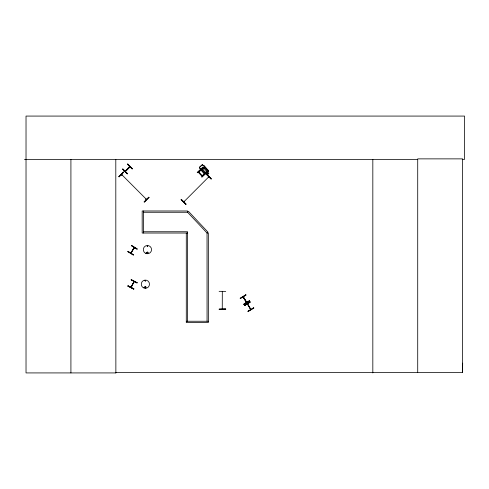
<?xml version="1.0" encoding="UTF-8"?>
<svg xmlns="http://www.w3.org/2000/svg" width="489" height="489" viewBox="0 0 489 489"><rect width="100%" height="100%" fill="white"/><g stroke="black" fill="none" stroke-linecap="round" stroke-linejoin="round"><path stroke-width="0.73" d="M462.264 159.371L464.55 159.371L464.55 116.076L26.027 116.076L26.027 372.924L115.869 372.924L115.807 372.422L462.6 372.422L462.667 363.138M131.413 286.847C131.352 286.041 130.349 287.471 131.186 287.287L134.212 281.517M121.376 174.726L121.963 174.885L121.486 174.42M145.899 199.164L146.327 199.579L146.156 198.999M145.924 199.237L146.535 199.463M131.339 252.501L130.661 253.021M147.605 246.236L147.232 246.187L147.635 246.187M147.782 246.285C147.152 244.983 146.975 247.183 147.715 246.352M146.987 252.715C149.487 251.719 146.052 253.767 147.433 253.113M145.062 280.674C145.875 282.049 145.52 279.384 145.092 280.924M145.184 280.704L145.551 280.863L145.227 280.674M145.759 287.385L145.178 286.945M222.312 291.371L222.263 309.066L222.538 308.718M130.887 287.147L134.151 281.487L131.168 287.239M133.913 281.444L133.607 281.878L133.931 282.049M121.315 174.616L121.798 175.05M246.664 302.251L243.094 296.921L246.432 302.557L243.296 296.744M247.495 303.779L250.625 309.464M250.686 309.482L250.668 308.895L250.307 308.95M134.157 247.403L134.01 248.21M134.341 247.678L130.893 253.082L134.42 247.562M222.581 291.67L222.611 291.438M133.784 247.874L134.096 248.07M127.873 286.083L128.045 285.753L133.894 288.846L133.729 289.158L127.873 286.083L133.742 289.127M137.146 282.648L136.975 282.972L131.138 279.855L131.29 279.574L137.134 282.673M243.057 296.866L243.595 297.239M247.3 303.901L250.729 309.568M130.899 253.143L134.09 247.465M133.57 254.83L133.375 255.142L127.757 251.646L127.953 251.334L133.546 254.867L127.904 251.413M183.668 201.602L184.017 201.236M208.314 177.318L208.669 176.633M129.915 166.749L129.75 166.523M129.279 166.896L129.493 167.317M130.013 166.786L125.41 171.388M126.431 170.49L129.084 167.776M118.839 176.615L123.466 171.89L123.729 172.146L119.084 176.853L118.821 176.596M119.072 176.841L123.662 172.079M148.845 197.256L144.163 201.933L148.778 197.195L149.041 197.452M149.017 197.428L144.389 202.159L144.133 201.902M183.785 201.847L184.298 201.321M208.363 177.269L208.834 176.798M126.248 170.313L128.937 167.623M125.233 171.364L129.964 166.737M127.232 173.882L127.488 173.626L122.812 168.943L122.55 169.206L127.25 173.858M208.785 176.847L183.907 201.774M199.378 167.36L202.312 164.689M199.457 167.391L202.33 164.775L204.078 166.016M206.113 173.069L205.282 173.827L204.329 173.656L200.404 169.341L199.408 167.33M204.145 165.942L208.027 170.276L204.145 165.942L202.275 164.72M200.82 169.06L197.208 172.348L197.562 172.739L198.198 172.165L202.067 176.413L201.572 176.865L201.896 177.214L206.798 172.758M204.329 166.584L198.693 171.712L202.525 175.93L208.173 170.789M204.604 166.883L199.041 171.951L198.76 171.645M204.329 173.656L205.282 173.723M207.898 170.484L202.33 175.551L202.605 175.851M205.252 173.754L208.125 171.138M207.318 171.975L208.192 171.174M207.544 174.701L208.809 173.546M129.603 166.572L125.068 171.205M240.288 298.455L245.93 295.001M249.439 300.735L243.785 304.176L243.98 304.488L249.622 301.035L249.433 300.723L243.809 304.213M243.962 304.464L249.604 301.01M244.402 305.277L250.044 301.823M244.549 305.527L250.197 302.074L250.026 301.799L244.384 305.252L244.573 305.564L250.221 302.11M248.051 311.248L253.675 307.758L253.864 308.07L248.204 311.499M248.076 311.285L253.718 307.832M246.04 301.902L246.456 301.841M246.034 301.933L246.511 302.508M145.477 287.666C143.858 286.438 147.134 287.416 145.062 287.605M146.486 199.414L121.608 174.487M219.121 291.334L225.735 291.365M222.244 291.67L222.544 291.371M219.121 309.115L225.735 309.121M24.45 159.555L26.027 159.548M26.027 159.371L417.716 159.371M143.466 212.269L187.574 212.269L188.509 211.389L207.978 232.134L207.036 233.015L207.055 321.249M143.466 231.749L187.574 231.749L187.574 321.249M187.574 233.033L142.177 233.033L142.177 210.979L187.574 210.979L187.574 212.269L207.036 233.015L208.338 233.033L208.338 322.538L186.285 322.538L186.285 233.033M186.285 321.249L208.338 321.249M131.162 279.818L137.018 282.893M128.002 285.839L133.876 288.871M131.474 245.674L137.116 249.133M121.7 175.05L121.963 174.854M206.462 174.328L211.169 178.974M181.285 199.506L185.991 204.157M181.113 199.683L185.82 204.329M121.535 174.463L121.963 174.885M127.556 164.2L132.232 168.882M125.85 170.85L125.441 170.728L125.752 170.844M122.782 168.974L127.458 173.656M207.263 171.926L208.779 173.583M208.687 173.564L207.226 171.957L207.354 170.863L204.628 167.861L202.843 167.14L201.688 168.192L202.244 170.038L204.97 173.033L206.071 173.008L207.574 174.671M206.988 171.871L207.342 172.262M206.107 172.978L207.568 174.579M200.441 169.31L204.365 173.626M243.29 296.805L246.67 302.33M247.532 303.84L250.912 309.366M248.027 311.212L248.223 311.524M199.488 167.36L200.49 169.286M208.063 170.245L208.155 171.211M207.972 170.294L208.088 171.174M462.6 372.422L462.6 158.87L417.716 158.87L417.716 372.422M372.826 159.371L372.826 372.924M143.466 210.979L143.466 233.033M115.801 159.371L115.869 372.924M70.917 159.371L70.917 372.924M146.859 252.562C147.586 254.836 148.625 250.955 146.859 252.562M144.805 287.135C145.533 289.409 146.572 285.527 144.805 287.135M131.645 245.405L131.449 245.716L137.067 249.213L137.262 248.901L131.627 245.429M181.346 199.439L181.089 199.701L185.796 204.353L186.058 204.09L181.346 199.439M206.658 174.133L206.395 174.39L211.107 179.041L211.364 178.778L206.658 174.133M127.751 164.004L127.488 164.267L132.171 168.943L132.427 168.687L127.751 164.004M204.011 168.424L202.862 169.475L205.588 172.47L206.737 171.425L204.011 168.424M207.752 172.947L207.012 173.626L207.495 174.157L208.235 173.485L207.752 172.947M245.784 294.763L240.142 298.217L240.331 298.528L245.979 295.081L245.784 294.763M225.735 309.079L219.121 309.28L225.735 309.072M145.367 253.198A4.126 4.126 0 0 0 151.559 249.622A4.126 4.126 0 0 0 145.367 246.046A4.126 4.126 0 0 0 145.367 253.198M147.116 253.271A0.642 0.642 0 0 0 148.075 252.715A0.642 0.642 0 0 0 147.116 252.159A0.642 0.642 0 0 0 147.116 253.271M143.32 287.758A4.12 4.12 0 0 0 149.493 284.195A4.12 4.12 0 0 0 143.32 280.625A4.12 4.12 0 0 0 143.32 287.758M145.056 287.838A0.642 0.642 0 0 0 146.015 287.287A0.642 0.642 0 0 0 145.056 286.731A0.642 0.642 0 0 0 145.056 287.838"/></g></svg>
